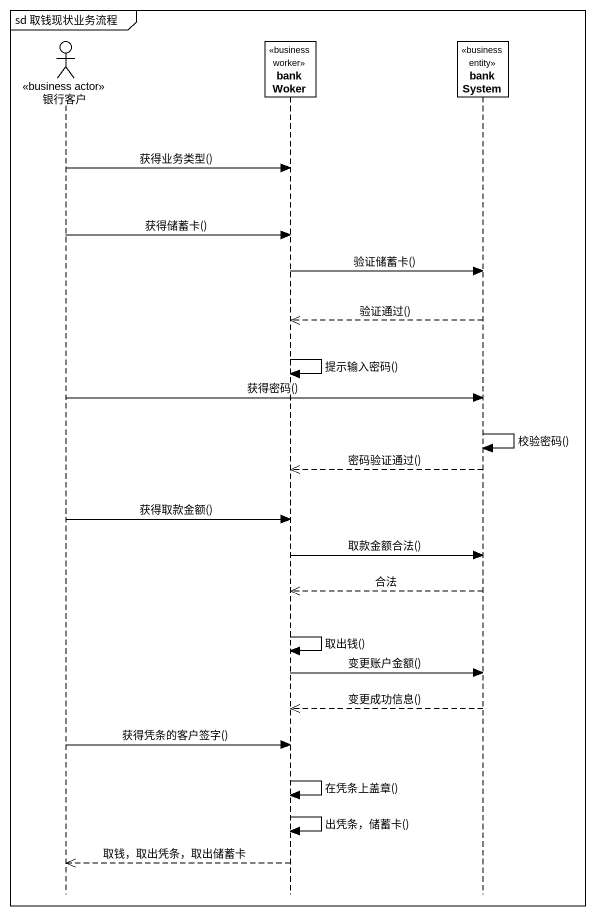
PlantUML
@startuml
mainframe sd 取钱现状业务流程
hide footbox
actor 银行客户 <<business actor>>
participant bankWoker <<business worker>>
participant bankSystem <<business entity>>

银行客户 -> bankWoker : 获得业务类型()
银行客户 -> bankWoker : 获得储蓄卡()
bankWoker -> bankSystem : 验证储蓄卡()
bankSystem -->> bankWoker : 验证通过()
bankWoker -> bankWoker : 提示输入密码()
银行客户 -> bankSystem : 获得密码()
bankSystem -> bankSystem : 校验密码()
bankSystem -->> bankWoker : 密码验证通过()
银行客户 -> bankWoker : 获得取款金额()
bankWoker -> bankSystem : 取款金额合法()
bankSystem -->> bankWoker : 合法
bankWoker -> bankWoker : 取出钱()
bankWoker -> bankSystem : 变更账户金额()
bankSystem -->> bankWoker : 变更成功信息()
银行客户 -> bankWoker : 获得凭条的客户签字()
bankWoker -> bankWoker : 在凭条上盖章()
bankWoker -> bankWoker : 出凭条，储蓄卡()
bankWoker -->> 银行客户 : 取钱，取出凭条，取出储蓄卡
@enduml
